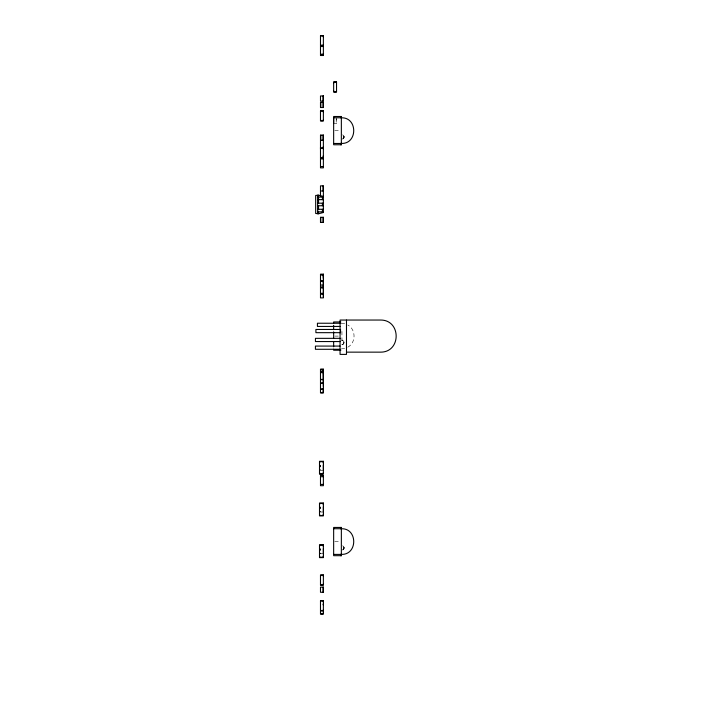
<?xml version="1.0" encoding="UTF-8"?>
<svg xmlns="http://www.w3.org/2000/svg" width="712" height="712" viewBox="0 0 712 712"><rect width="100%" height="100%" fill="white"/><g stroke="black" fill="none" stroke-linecap="round" stroke-linejoin="round"><path stroke-width="0.53" stroke-dasharray="3.56 2.67" d="M347.776 347.198C356.133 342.712 356.133 329.478 347.776 324.992M342.561 138.911C344.403 138.324 344.368 135.494 342.517 134.942M342.65 139.125C344.679 138.466 344.644 135.342 342.597 134.728M342.561 549.842C344.403 549.255 344.368 546.433 342.517 545.882M342.65 550.064C344.679 549.406 344.644 546.273 342.597 545.659M341.974 344.528C344.563 344.377 344.501 340.354 341.911 340.265M342.009 344.759C344.839 344.59 344.804 340.167 341.965 340.042M341.351 348.916L344.679 348.471M333.652 123.568L336.536 123.568L336.536 118.432M334.747 130.625L340.256 130.625M334.747 336.1L339.152 336.1M323.373 470.294L320.489 470.294L320.489 465.159L320.809 470.294M323.373 512.026L320.489 512.026L320.489 506.891L320.809 512.026M334.747 541.565L340.256 541.565M323.373 553.758L320.489 553.758L320.489 548.623L320.809 553.758M341.351 323.275L344.679 323.72M341.938 331.454L341.938 340.737M336.215 118.432L336.215 123.568M342.552 134.835A2.439 2.269 0 0 1 342.606 139.018M341.938 340.158A2.439 2.269 0 0 1 341.991 344.644M342.552 545.766A2.439 2.269 0 0 1 342.606 549.958"/><path stroke-width="1.07" d="M333.652 143.477L340.834 143.477L341.351 142.952M333.652 554.408L340.834 554.408L341.351 553.892M323.373 196.441L318.558 195.159L315.674 195.462L315.674 213.475L318.558 213.778L323.373 212.496L323.373 185.85L320.489 185.85L320.489 196.485M341.351 143.441C357.842 144.082 357.842 117.177 341.351 117.809M341.351 554.381C357.842 555.013 357.842 528.108 341.351 528.749M340.834 143.468L340.834 144.758L341.351 144.758L341.351 116.501L340.834 116.501L341.351 118.308M341.351 527.441L333.652 527.441L333.652 555.689L341.351 555.689L341.351 527.441L340.834 527.441L341.351 529.238L340.834 528.722L333.652 528.722M320.489 36.882L320.809 35.92L323.052 35.92L323.373 36.882M320.489 44.589L320.809 45.55L323.052 45.55M323.373 44.589L323.052 46.511M320.489 45.23L323.373 45.23M320.489 45.871L323.373 45.871M320.489 46.511L323.373 46.511M320.489 54.219L323.373 54.219M320.809 55.18L323.052 55.18L323.052 54.219M333.652 83.117L333.973 82.147L336.215 82.147L336.536 83.117M333.652 90.816L333.973 91.786L336.215 91.786L336.536 90.816M320.489 112.007L320.809 111.045L323.052 111.045L323.373 112.007M341.351 116.501L333.652 116.501L333.652 144.758L341.351 144.758M333.652 117.783L340.834 117.783M333.652 118.432L333.652 123.568M320.489 119.714L320.809 120.675L323.052 120.675L323.373 119.714M320.489 140.264L323.373 140.264M320.489 147.322L320.489 149.253M320.489 147.963L323.373 147.963M320.809 148.283L323.052 148.283M323.373 149.253L323.052 147.001M323.373 155.67L323.052 156.631M320.489 156.952L320.809 157.913L323.052 157.913L323.373 156.952M320.489 158.242L323.373 158.242M320.489 158.883L323.373 158.883M320.489 166.581L323.373 166.581M320.489 190.985L323.373 190.985M317.597 197.082L323.373 197.082M317.597 199.654L323.373 199.654M317.597 203.187L323.373 203.187M317.597 205.75L323.373 205.75M317.597 209.284L323.373 209.284M317.597 211.856L323.373 211.856M320.489 275.055L323.373 275.055M323.373 278.686L323.052 275.055M320.489 280.501L323.373 280.501M320.489 281.409L323.373 281.409M323.373 284.132L323.052 280.501M323.373 284.684L323.373 296.975M320.489 285.04L323.373 285.04M320.489 286.989L323.373 286.989M320.489 287.897L323.373 287.897M320.489 293.344L323.373 293.344M320.489 294.252L323.373 294.252M340.834 321.966L333.652 321.966L333.652 323.248M340.834 323.257L317.427 323.23L317.427 326.434L340.069 326.434M340.069 338.342L315.443 338.342L315.443 341.555L340.069 341.555M340.06 346.077L315.425 346.077L315.425 349.289L340.06 349.289M340.834 350.224L333.652 350.224L333.652 349.192M346.486 352.146L380.519 352.146C401.363 352.36 401.363 319.83 380.519 320.044L340.069 320.044L340.069 354.398L346.486 354.398L346.486 320.044M320.489 370.08L320.809 369.403L323.052 369.403L323.373 386.554M320.489 371.094L323.373 371.094M320.489 372.002L323.373 372.002M320.489 372.385L323.373 372.385M323.052 372.607L320.809 372.607L320.489 373.293M320.489 378.74L320.809 379.416L323.052 379.416M320.489 379.647L323.373 379.647M320.489 382.371L320.809 383.056L323.052 383.056M320.489 383.279L323.373 383.279M320.489 388.369L320.809 389.055L323.052 389.055M323.373 388.369L323.052 392.686L320.809 392.686M320.489 389.277L323.373 389.277M319.501 462.898L319.937 461.688L322.945 461.688L323.373 462.898M323.373 465.159L323.373 470.294M319.501 472.546L319.937 473.756L322.945 473.756L323.373 472.546M320.489 476.711L323.373 476.711M320.489 484.418L323.373 484.418M319.501 504.63L319.937 503.428L322.945 503.428L323.373 504.63M323.373 506.891L323.373 512.026M319.501 514.287L319.937 515.488L322.945 515.488L323.373 514.287M319.501 546.371L319.937 545.161L322.945 545.161L323.373 546.371M323.373 548.623L323.373 553.758M319.501 556.019L319.937 557.229L322.945 557.229L323.373 556.019M320.489 576.231L320.809 575.269L323.052 575.269L323.373 576.231M320.489 583.938L320.809 584.899L323.052 584.899L323.373 583.938M320.489 601.916L320.809 600.955L323.052 600.955L323.373 601.916M323.373 605.129L323.052 604.168M320.489 609.623L320.809 610.584L323.052 610.584L323.373 609.623M320.489 610.905L323.373 610.905M320.489 612.836L320.809 613.797L323.052 613.797L323.373 612.836M341.351 555.698L340.834 555.689L340.834 554.408M333.652 325.393L333.652 329.674M333.652 331.81L333.652 338.236M333.652 341.448L333.652 346.797M323.052 95.96L323.052 101.095M323.052 102.377L323.052 107.512M323.052 135.12L323.052 140.264M323.052 185.85L323.052 190.985M323.052 217.311L323.052 222.447M323.052 587.151L323.052 592.286M322.411 197.082L322.411 199.654M322.411 203.187L322.411 205.75M322.411 209.284L322.411 211.856M320.809 102.377L320.809 107.512M320.809 135.12L320.809 140.264M320.809 217.311L320.809 222.447M318.558 195.159L318.558 203.187M318.558 205.75L318.558 209.817M318.558 211.856L318.558 213.778M317.597 195.159L317.597 213.778M323.373 35.6L320.489 35.6L320.489 55.5L323.373 55.5L323.373 35.6M336.536 81.827L333.652 81.827L333.652 92.106L336.536 92.106L336.536 81.827M323.373 95.96L320.489 95.96L320.489 101.095L323.373 101.095L323.373 95.96M323.373 102.377L320.489 102.377L320.489 107.512L323.373 107.512L323.373 102.377M323.373 110.725L320.489 110.725L320.489 120.995L323.373 120.995L323.373 110.725M323.373 135.12L320.489 135.12L320.489 167.872L323.373 167.872L323.373 135.12M323.373 217.311L320.489 217.311L320.489 222.447L323.373 222.447L323.373 217.311M323.373 274.147L320.489 274.147L320.489 297.883L323.373 297.883L323.373 274.147M340.541 329.46L315.906 329.46L315.906 332.673L340.541 332.673L340.541 329.46M323.373 369.172L320.489 369.172L320.489 392.908L323.373 392.908L323.373 369.172M323.373 461.287L319.501 461.287L319.501 474.156L323.373 474.156L323.373 461.287M323.373 475.429L320.489 475.429L320.489 485.7L323.373 485.7L323.373 475.429M323.373 503.028L319.501 503.028L319.501 515.889L323.373 515.889L323.373 503.028M323.373 544.76L319.501 544.76L319.501 557.63L323.373 557.63L323.373 544.76M323.373 574.949L320.489 574.949L320.489 585.228L323.373 585.228L323.373 574.949M323.373 587.151L320.489 587.151L320.489 592.286L323.373 592.286L323.373 587.151M323.373 600.634L320.489 600.634L320.489 614.118L323.373 614.118L323.373 600.634"/></g></svg>
